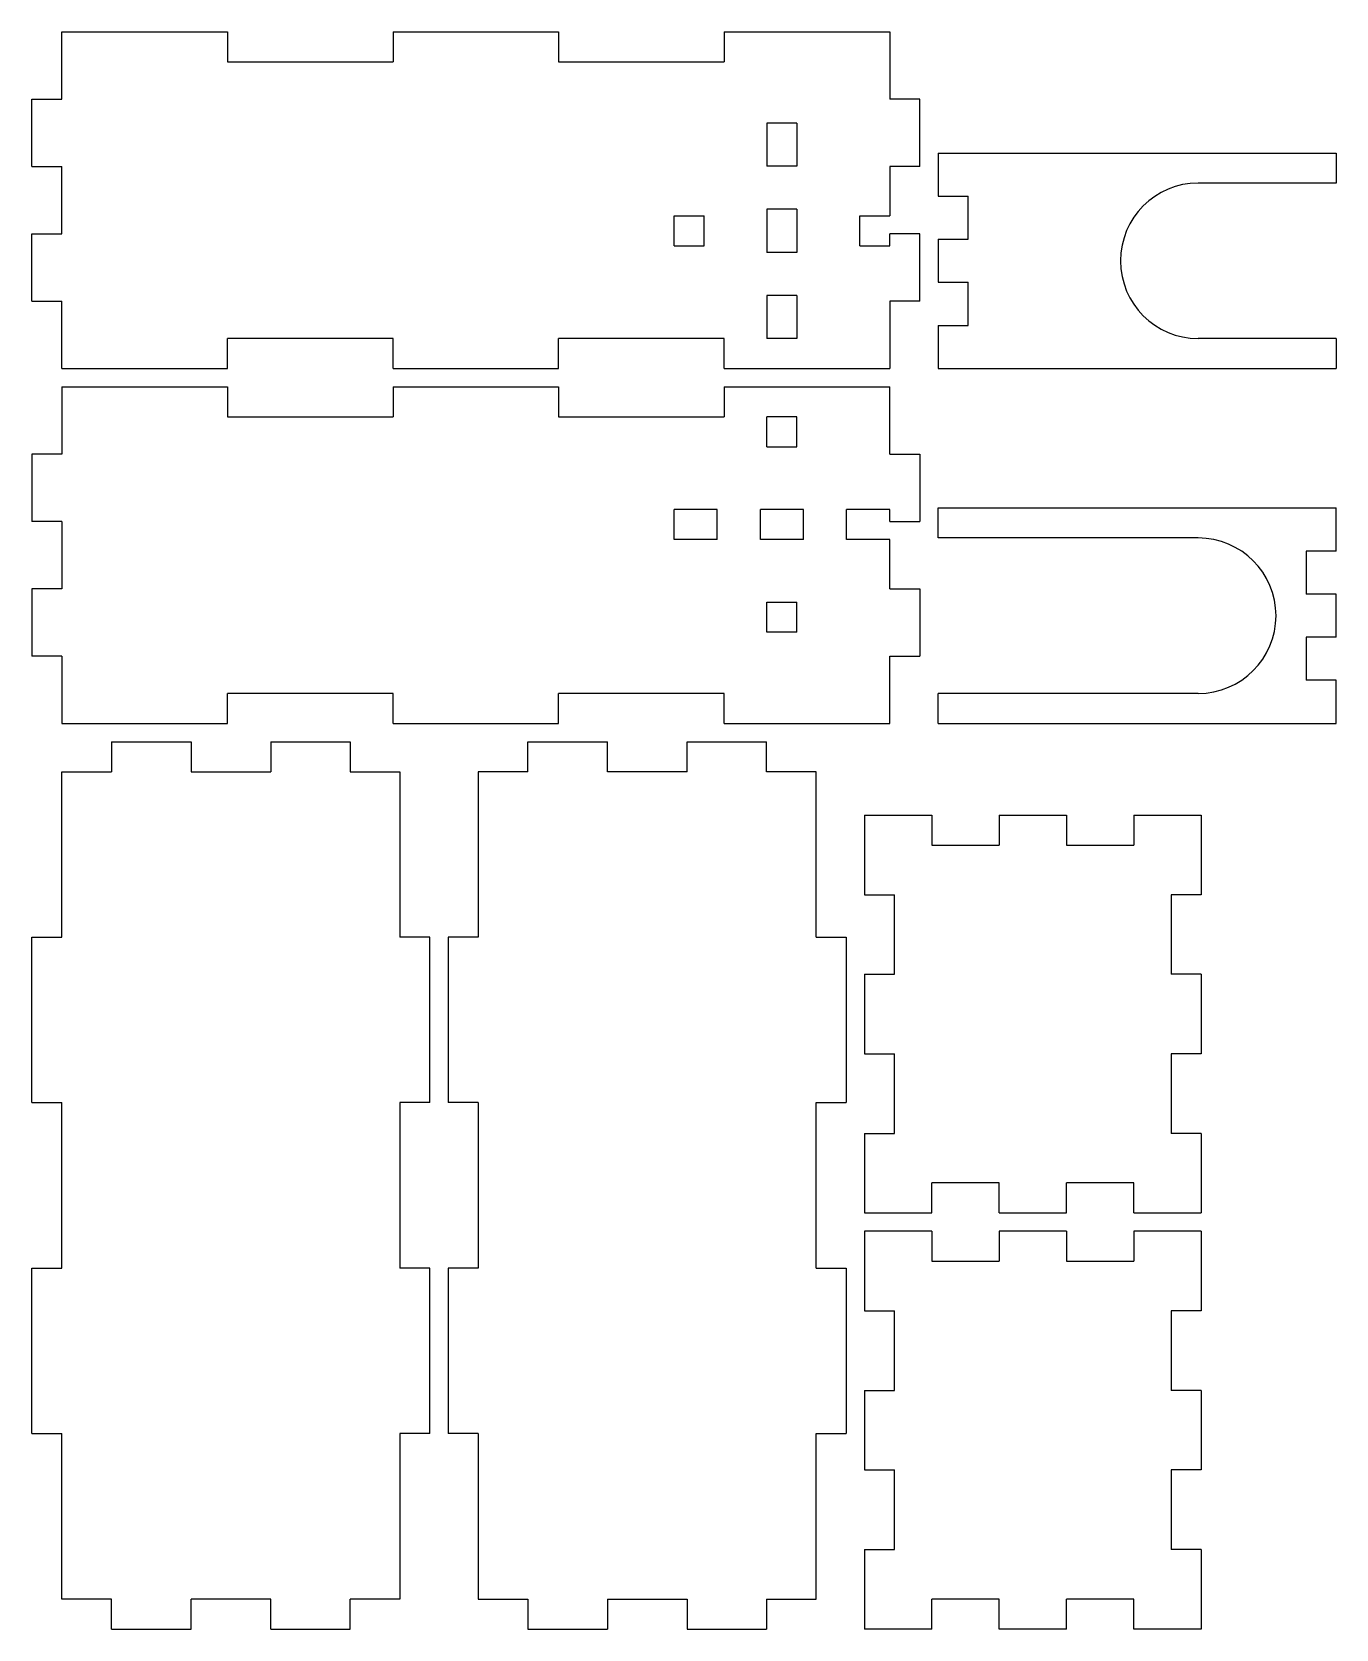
# Model space of a CAD drawing. Extents: x 32 to 245, y 556 to 817.
import ezdxf

# ---------------------------------------------------------------- set-up
doc = ezdxf.new("R2010")
doc.units = 0
doc.header["$LTSCALE"] = 12.7
doc.layers.add('VISIBLE', color=7, linetype='CONTINUOUS')

msp = doc.modelspace()

# ---------------------------------------------------------------- linework, layer by layer
at = {"layer": 'VISIBLE'}
for p, q in [((36.59, 806.09), (36.59, 817.09)), ((36.59, 817.09), (63.63, 817.09)), ((63.63, 817.09), (63.63, 812.19)), ((90.67, 817.09), (90.67, 812.19)), ((90.67, 817.09), (117.71, 817.09)), ((117.71, 817.09), (117.71, 812.19)), ((144.75, 817.09), (144.75, 812.19)), ((144.75, 817.09), (171.79, 817.09)), ((171.79, 817.09), (171.79, 806.09)), ((63.63, 812.19), (90.67, 812.19)), ((117.71, 812.19), (144.75, 812.19)), ((31.69, 795.09), (31.69, 806.09)), ((31.69, 806.09), (36.59, 806.09)), ((176.69, 806.09), (171.79, 806.09)), ((176.69, 795.09), (176.69, 806.09)), ((156.64, 802.19), (151.74, 802.19)), ((151.74, 802.19), (151.74, 795.15)), ((156.64, 802.19), (156.64, 795.15)), ((179.69, 797.29), (179.69, 790.25)), ((179.69, 797.29), (244.69, 797.29)), ((244.69, 797.29), (244.69, 792.39)), ((31.69, 795.09), (36.59, 795.09)), ((36.59, 784.09), (36.59, 795.09)), ((156.64, 795.15), (151.74, 795.15)), ((176.69, 795.09), (171.79, 795.09)), ((171.79, 795.09), (171.79, 787.04)), ((244.69, 792.39), (222.19, 792.39)), ((179.69, 790.25), (184.59, 790.25)), ((184.59, 783.21), (184.59, 790.25)), ((136.59, 787.04), (141.49, 787.04)), ((136.59, 782.14), (136.59, 787.04)), ((141.49, 782.14), (141.49, 787.04)), ((156.64, 788.11), (151.74, 788.11)), ((151.74, 788.11), (151.74, 781.07)), ((156.64, 788.11), (156.64, 781.07)), ((166.89, 787.04), (171.79, 787.04)), ((166.89, 782.14), (166.89, 787.04)), ((31.69, 773.09), (31.69, 784.09)), ((31.69, 784.09), (36.59, 784.09)), ((171.79, 782.14), (171.79, 784.09)), ((176.69, 784.09), (171.79, 784.09)), ((176.69, 773.09), (176.69, 784.09)), ((179.69, 783.21), (184.59, 783.21)), ((179.69, 783.21), (179.69, 776.17)), ((136.59, 782.14), (141.49, 782.14)), ((156.64, 781.07), (151.74, 781.07)), ((166.89, 782.14), (171.79, 782.14)), ((179.69, 776.17), (184.59, 776.17)), ((184.59, 769.13), (184.59, 776.17)), ((31.69, 773.09), (36.59, 773.09)), ((36.59, 762.09), (36.59, 773.09)), ((156.64, 774.03), (151.74, 774.03)), ((151.74, 774.03), (151.74, 766.99)), ((156.64, 774.03), (156.64, 766.99)), ((176.69, 773.09), (171.79, 773.09)), ((171.79, 773.09), (171.79, 762.09)), ((179.69, 769.13), (184.59, 769.13)), ((179.69, 769.13), (179.69, 762.09)), ((90.67, 766.99), (63.63, 766.99)), ((63.63, 762.09), (63.63, 766.99)), ((90.67, 762.09), (90.67, 766.99)), ((144.75, 766.99), (117.71, 766.99)), ((117.71, 762.09), (117.71, 766.99)), ((144.75, 762.09), (144.75, 766.99)), ((156.64, 766.99), (151.74, 766.99)), ((244.69, 766.99), (222.19, 766.99)), ((244.69, 766.99), (244.69, 762.09)), ((36.59, 762.09), (63.63, 762.09)), ((90.67, 762.09), (117.71, 762.09)), ((144.75, 762.09), (171.79, 762.09)), ((179.69, 762.09), (244.69, 762.09)), ((36.59, 759.09), (36.59, 748.09)), ((36.59, 759.09), (63.63, 759.09)), ((63.63, 759.09), (63.63, 754.19)), ((90.67, 759.09), (90.67, 754.19)), ((90.67, 759.09), (117.71, 759.09)), ((117.71, 759.09), (117.71, 754.19)), ((144.75, 759.09), (144.75, 754.19)), ((144.75, 759.09), (171.79, 759.09)), ((171.79, 748.09), (171.79, 759.09)), ((63.63, 754.19), (90.67, 754.19)), ((117.71, 754.19), (144.75, 754.19)), ((151.74, 749.29), (151.74, 754.19)), ((156.64, 754.19), (151.74, 754.19)), ((156.64, 749.29), (156.64, 754.19)), ((151.74, 749.29), (156.64, 749.29)), ((31.69, 748.09), (31.69, 737.09)), ((36.59, 748.09), (31.69, 748.09)), ((171.79, 748.09), (176.69, 748.09)), ((176.69, 748.09), (176.69, 737.09)), ((143.63, 739.04), (136.59, 739.04)), ((136.59, 734.14), (136.59, 739.04)), ((143.63, 734.14), (143.63, 739.04)), ((150.67, 734.14), (150.67, 739.04)), ((157.71, 739.04), (150.67, 739.04)), ((157.71, 734.14), (157.71, 739.04)), ((171.79, 739.04), (164.75, 739.04)), ((164.75, 734.14), (164.75, 739.04)), ((171.79, 737.09), (171.79, 739.04)), ((179.69, 734.39), (179.69, 739.29)), ((179.69, 739.29), (244.69, 739.29)), ((244.69, 732.25), (244.69, 739.29)), ((36.59, 737.09), (31.69, 737.09)), ((36.59, 737.09), (36.59, 726.09)), ((171.79, 737.09), (176.69, 737.09)), ((143.63, 734.14), (136.59, 734.14)), ((157.71, 734.14), (150.67, 734.14)), ((171.79, 734.14), (164.75, 734.14)), ((171.79, 726.09), (171.79, 734.14)), ((222.19, 734.39), (179.69, 734.39)), ((239.79, 732.25), (239.79, 725.21)), ((244.69, 732.25), (239.79, 732.25)), ((31.69, 726.09), (31.69, 715.09)), ((36.59, 726.09), (31.69, 726.09)), ((171.79, 726.09), (176.69, 726.09)), ((176.69, 726.09), (176.69, 715.09)), ((151.74, 723.89), (156.64, 723.89)), ((151.74, 718.99), (151.74, 723.89)), ((156.64, 718.99), (156.64, 723.89)), ((244.69, 725.21), (239.79, 725.21)), ((244.69, 718.17), (244.69, 725.21)), ((156.64, 718.99), (151.74, 718.99)), ((239.79, 718.17), (239.79, 711.13)), ((244.69, 718.17), (239.79, 718.17)), ((36.59, 715.09), (31.69, 715.09)), ((36.59, 715.09), (36.59, 704.09)), ((171.79, 715.09), (176.69, 715.09)), ((171.79, 704.09), (171.79, 715.09)), ((244.69, 711.13), (239.79, 711.13)), ((244.69, 704.09), (244.69, 711.13)), ((90.67, 708.99), (63.63, 708.99)), ((63.63, 704.09), (63.63, 708.99)), ((90.67, 704.09), (90.67, 708.99)), ((144.75, 708.99), (117.71, 708.99)), ((117.71, 704.09), (117.71, 708.99)), ((144.75, 704.09), (144.75, 708.99)), ((179.69, 704.09), (179.69, 708.99)), ((222.19, 708.99), (179.69, 708.99)), ((36.59, 704.09), (63.63, 704.09)), ((90.67, 704.09), (117.71, 704.09)), ((144.75, 704.09), (171.79, 704.09)), ((179.69, 704.09), (244.69, 704.09)), ((44.69, 701.09), (57.69, 701.09)), ((44.69, 701.09), (44.69, 696.19)), ((57.69, 701.09), (57.69, 696.19)), ((70.69, 701.09), (70.69, 696.19)), ((70.69, 701.09), (83.69, 701.09)), ((83.69, 701.09), (83.69, 696.19)), ((112.69, 696.19), (112.69, 701.09)), ((112.69, 701.09), (125.69, 701.09)), ((125.69, 696.19), (125.69, 701.09)), ((138.69, 696.19), (138.69, 701.09)), ((138.69, 701.09), (151.69, 701.09)), ((151.69, 696.19), (151.69, 701.09)), ((36.59, 669.15), (36.59, 696.19)), ((36.59, 696.19), (44.69, 696.19)), ((57.69, 696.19), (70.69, 696.19)), ((83.69, 696.19), (91.79, 696.19)), ((91.79, 696.19), (91.79, 669.15)), ((104.59, 696.19), (104.59, 669.15)), ((112.69, 696.19), (104.59, 696.19)), ((138.69, 696.19), (125.69, 696.19)), ((159.79, 696.19), (151.69, 696.19)), ((159.79, 669.15), (159.79, 696.19)), ((167.69, 689.09), (167.69, 676.09)), ((167.69, 689.09), (178.69, 689.09)), ((178.69, 689.09), (178.69, 684.19)), ((189.69, 689.09), (189.69, 684.19)), ((189.69, 689.09), (200.69, 689.09)), ((200.69, 689.09), (200.69, 684.19)), ((211.69, 689.09), (211.69, 684.19)), ((211.69, 689.09), (222.69, 689.09)), ((222.69, 689.09), (222.69, 676.09)), ((178.69, 684.19), (189.69, 684.19)), ((200.69, 684.19), (211.69, 684.19)), ((167.69, 676.09), (172.59, 676.09)), ((172.59, 663.09), (172.59, 676.09)), ((222.69, 676.09), (217.79, 676.09)), ((217.79, 676.09), (217.79, 663.09)), ((31.69, 669.15), (36.59, 669.15)), ((31.69, 642.11), (31.69, 669.15)), ((96.69, 669.15), (91.79, 669.15)), ((96.69, 642.11), (96.69, 669.15)), ((99.69, 669.15), (99.69, 642.11)), ((104.59, 669.15), (99.69, 669.15)), ((159.79, 669.15), (164.69, 669.15)), ((164.69, 669.15), (164.69, 642.11)), ((167.69, 663.09), (167.69, 650.09)), ((167.69, 663.09), (172.59, 663.09)), ((222.69, 663.09), (217.79, 663.09)), ((222.69, 663.09), (222.69, 650.09)), ((167.69, 650.09), (172.59, 650.09)), ((172.59, 637.09), (172.59, 650.09)), ((217.79, 650.09), (217.79, 637.09)), ((222.69, 650.09), (217.79, 650.09)), ((31.69, 642.11), (36.59, 642.11)), ((36.59, 615.07), (36.59, 642.11)), ((96.69, 642.11), (91.79, 642.11)), ((91.79, 642.11), (91.79, 615.07)), ((104.59, 642.11), (99.69, 642.11)), ((104.59, 642.11), (104.59, 615.07)), ((159.79, 642.11), (164.69, 642.11)), ((159.79, 615.07), (159.79, 642.11)), ((167.69, 637.09), (167.69, 624.09)), ((167.69, 637.09), (172.59, 637.09)), ((222.69, 637.09), (217.79, 637.09)), ((222.69, 637.09), (222.69, 624.09)), ((189.69, 628.99), (178.69, 628.99)), ((178.69, 624.09), (178.69, 628.99)), ((189.69, 624.09), (189.69, 628.99)), ((211.69, 628.99), (200.69, 628.99)), ((200.69, 624.09), (200.69, 628.99)), ((211.69, 624.09), (211.69, 628.99)), ((167.69, 624.09), (178.69, 624.09)), ((189.69, 624.09), (200.69, 624.09)), ((211.69, 624.09), (222.69, 624.09)), ((178.69, 621.09), (167.69, 621.09)), ((167.69, 621.09), (167.69, 608.09)), ((178.69, 621.09), (178.69, 616.19)), ((189.69, 621.09), (189.69, 616.19)), ((200.69, 621.09), (189.69, 621.09)), ((200.69, 621.09), (200.69, 616.19)), ((211.69, 621.09), (211.69, 616.19)), ((222.69, 621.09), (211.69, 621.09)), ((222.69, 621.09), (222.69, 608.09)), ((178.69, 616.19), (189.69, 616.19)), ((200.69, 616.19), (211.69, 616.19)), ((31.69, 615.07), (36.59, 615.07)), ((31.69, 588.03), (31.69, 615.07)), ((96.69, 615.07), (91.79, 615.07)), ((96.69, 588.03), (96.69, 615.07)), ((99.69, 615.07), (99.69, 588.03)), ((104.59, 615.07), (99.69, 615.07)), ((159.79, 615.07), (164.69, 615.07)), ((164.69, 615.07), (164.69, 588.03)), ((167.69, 608.09), (172.59, 608.09)), ((172.59, 595.09), (172.59, 608.09)), ((222.69, 608.09), (217.79, 608.09)), ((217.79, 608.09), (217.79, 595.09)), ((167.69, 595.09), (172.59, 595.09)), ((167.69, 595.09), (167.69, 582.09)), ((222.69, 595.09), (217.79, 595.09)), ((222.69, 595.09), (222.69, 582.09)), ((31.69, 588.03), (36.59, 588.03)), ((36.59, 560.99), (36.59, 588.03)), ((96.69, 588.03), (91.79, 588.03)), ((91.79, 588.03), (91.79, 560.99)), ((104.59, 588.03), (99.69, 588.03)), ((104.59, 588.03), (104.59, 560.99)), ((159.79, 588.03), (164.69, 588.03)), ((159.79, 560.99), (159.79, 588.03)), ((167.69, 582.09), (172.59, 582.09)), ((172.59, 569.09), (172.59, 582.09)), ((222.69, 582.09), (217.79, 582.09)), ((217.79, 582.09), (217.79, 569.09)), ((167.69, 569.09), (172.59, 569.09)), ((167.69, 569.09), (167.69, 556.09)), ((222.69, 569.09), (217.79, 569.09)), ((222.69, 569.09), (222.69, 556.09)), ((44.69, 560.99), (36.59, 560.99)), ((44.69, 556.09), (44.69, 560.99)), ((70.69, 560.99), (57.69, 560.99)), ((57.69, 556.09), (57.69, 560.99)), ((70.69, 556.09), (70.69, 560.99)), ((91.79, 560.99), (83.69, 560.99)), ((83.69, 556.09), (83.69, 560.99)), ((104.59, 560.99), (112.69, 560.99)), ((112.69, 560.99), (112.69, 556.09)), ((125.69, 560.99), (138.69, 560.99)), ((125.69, 560.99), (125.69, 556.09)), ((138.69, 560.99), (138.69, 556.09)), ((151.69, 560.99), (159.79, 560.99)), ((151.69, 560.99), (151.69, 556.09)), ((189.69, 560.99), (178.69, 560.99)), ((178.69, 556.09), (178.69, 560.99)), ((189.69, 556.09), (189.69, 560.99)), ((211.69, 560.99), (200.69, 560.99)), ((200.69, 556.09), (200.69, 560.99)), ((211.69, 556.09), (211.69, 560.99)), ((44.69, 556.09), (57.69, 556.09)), ((70.69, 556.09), (83.69, 556.09)), ((112.69, 556.09), (125.69, 556.09)), ((138.69, 556.09), (151.69, 556.09)), ((178.69, 556.09), (167.69, 556.09)), ((200.69, 556.09), (189.69, 556.09)), ((222.69, 556.09), (211.69, 556.09))]:
    msp.add_line(p, q, dxfattribs=at)
for centre, start, end in [((222.19, 779.69), 90, 270), ((222.19, 721.69), 270, 90)]:
    msp.add_arc(centre, 12.7, start, end, dxfattribs=at)

doc.saveas('drawing.dxf')
